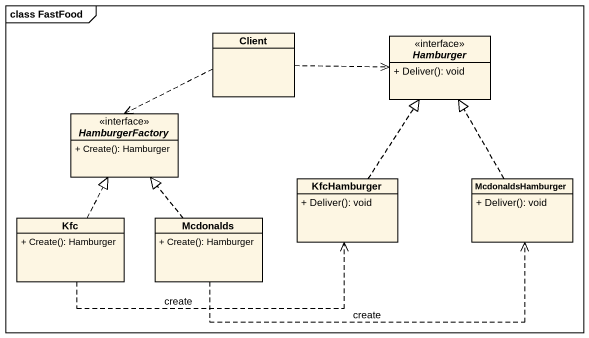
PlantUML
@startuml
mainframe class FastFood
hide circle
hide empty members
skinparam classAttributeIconSize 0
class Client
interface Hamburger {
  + Deliver(): void
}
interface HamburgerFactory {
  + Create(): Hamburger
}
class KfcHamburger {
  + Deliver(): void
}
class McdonaldsHamburger {
  + Deliver(): void
}
class Kfc {
  + Create(): Hamburger
}
class Mcdonalds {
  + Create(): Hamburger
}
Client .right.> Hamburger
Client ..> HamburgerFactory
KfcHamburger .up.|> Hamburger
McdonaldsHamburger .up.|> Hamburger
Kfc .up.|> HamburgerFactory
Kfc .right.> KfcHamburger : create
Mcdonalds .up.|> HamburgerFactory
Mcdonalds .right.> McdonaldsHamburger : create
@enduml
